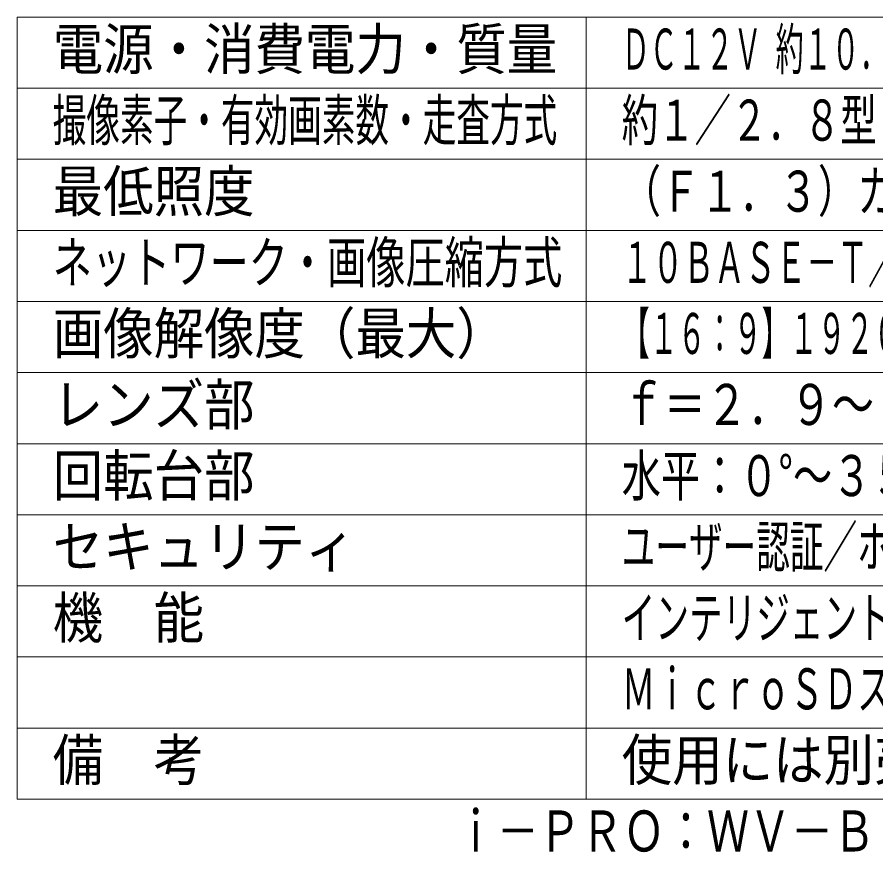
# Model space of a CAD drawing. Units: millimetres on the paper. Extents: x -63 to 65, y -59 to 59.
# Drawn here: x -63.1 to -2.7, y -59 to 0.4 of the extents above; entities that cross this region are included whole.
import ezdxf
from ezdxf.enums import TextEntityAlignment as Align

# ---------------------------------------------------------------- set-up
doc = ezdxf.new("R2010")
doc.units = ezdxf.units.MM
doc.layers.add('0-1_MOJI1', color=7, linetype='Continuous')
doc.layers.add('0-4_相当品', color=4, linetype='Continuous')
doc.layers.add('0-5_WAKU', color=4, linetype='Continuous', lineweight=9)
doc.styles.add('ＭＳ ゴシック', font='')
doc.styles.get('ＭＳ ゴシック').set_extended_font_data('MS Gothic')

msp = doc.modelspace()

# ---------------------------------------------------------------- linework, layer by layer
at = {"layer": '0-5_WAKU', "color": 3}
for p, q in [((-63.1, -54.6), (-63.1, 0.4)), ((-63.1, 0.4), (61.9, 0.4)), ((-23.1, -54.6), (-23.1, 0.4)), ((-63.1, -54.6), (61.9, -54.6))]:
    msp.add_line(p, q, dxfattribs=at)
at = {"layer": '0-5_WAKU'}
for p, q in [((-63.1, -4.6), (61.9, -4.6)), ((-63.1, -9.6), (61.9, -9.6)), ((61.9, -14.6), (-63.1, -14.6)), ((61.9, -19.6), (-63.1, -19.6)), ((61.9, -24.6), (-63.1, -24.6)), ((-63.1, -29.6), (61.9, -29.6)), ((-63.1, -34.6), (61.9, -34.6)), ((-63.1, -39.6), (61.9, -39.6)), ((-63.1, -44.6), (61.9, -44.6)), ((-63.1, -49.6), (61.9, -49.6))]:
    msp.add_line(p, q, dxfattribs=at)

# ---------------------------------------------------------------- texts
at = {"layer": '0-1_MOJI1', "style": 'ＭＳ ゴシック'}
for s, height, width, p in [('電源・消費電力・質量', 2.889, 0.9, (-60.6, -4.155)), ('ＤＣ１２Ｖ 約１０．７Ｗ、ＰｏＥ（ＩＥＥＥ８０２．３ａｆ準拠）約１２Ｗ・約８００ｇ', 2.886, 0.5, (-20.6, -4.155)), ('撮像素子・有効画素数・走査方式', 2.889, 0.6, (-60.6, -9.155)), ('約１／２．８型 ＣＭＯＳセンサー・約２１０万画素・プログレッシブ', 2.889, 0.65, (-20.6, -9.155)), ('最低照度', 2.889, 0.9, (-60.6, -14.155)), ('（Ｆ１．３）カラー：０．００１ｌｘ、白黒：０．０００３ｌｘ', 2.889, 0.7, (-20.6, -14.155)), ('ネットワーク・画像圧縮方式', 2.886, 0.7, (-60.6, -19.155)), ('１０ＢＡＳＥ－Ｔ／１００ＢＡＳＥ－ＴＸ・Ｈ．２６５、Ｈ．２６４、ＪＰＥＧ', 2.886, 0.55, (-20.6, -19.155)), ('画像解像度（最大）', 2.889, 0.9, (-60.6, -24.155)), ('【１６：９】１９２０×１０８０（６０ｆｐｓ）【４：３】１２８０×９６０（３０ｆｐｓ）', 2.886, 0.5, (-20.6, -24.155)), ('レンズ部', 2.889, 0.9, (-60.6, -29.155)), ('ｆ＝２．９～９ｍｍ（３．１倍、電動ズーム／電動フォーカス）', 2.889, 0.75, (-20.6, -29.155)), ('回転台部', 2.889, 0.9, (-60.6, -34.155)), ('水平：０°～３５０°／垂直：０°～９０°、駆動耐久性１００万回', 2.886, 0.7, (-20.6, -34.155)), ('ユーザー認証／ホスト認証／ＨＴＴＰＳ、ＦＩＰＳ１４０－２ｌｅｖｅｌ３', 2.889, 0.6, (-20.6, -39.155)), ('セキュリティ', 2.889, 0.9, (-60.6, -39.155)), ('機\u3000能', 2.889, 0.9, (-60.6, -44.155)), ('インテリジェントオート、スーパーダイナミック、スマートコーディング、', 2.889, 0.6, (-20.6, -44.155)), ('ＭｉｃｒｏＳＤスロット、ＡＩ自動追尾、ＡＩ音識別、ＡＩアプリ搭載可能', 2.889, 0.6, (-20.6, -49.155)), ('備\u3000考', 2.889, 0.9, (-60.6, -54.155)), ('使用には別売ライセンスが必要', 2.889, 0.9, (-20.6, -54.155))]:
    msp.add_text(s, height=height, dxfattribs=dict(at, width=width)).set_placement(p, align=Align.BOTTOM_LEFT)
at = {"layer": '0-4_相当品', "style": 'ＭＳ ゴシック', "width": 0.75}
msp.add_text('ｉ－ＰＲＯ：ＷＶ－Ｂ６１３００－ＺＹＲ＋ＷＶ－ＱＷＬ５００－ＷＵＸ', height=2.889, dxfattribs=at).set_placement((-32.34, -59.155), align=Align.BOTTOM_LEFT)

doc.saveas('drawing.dxf')
